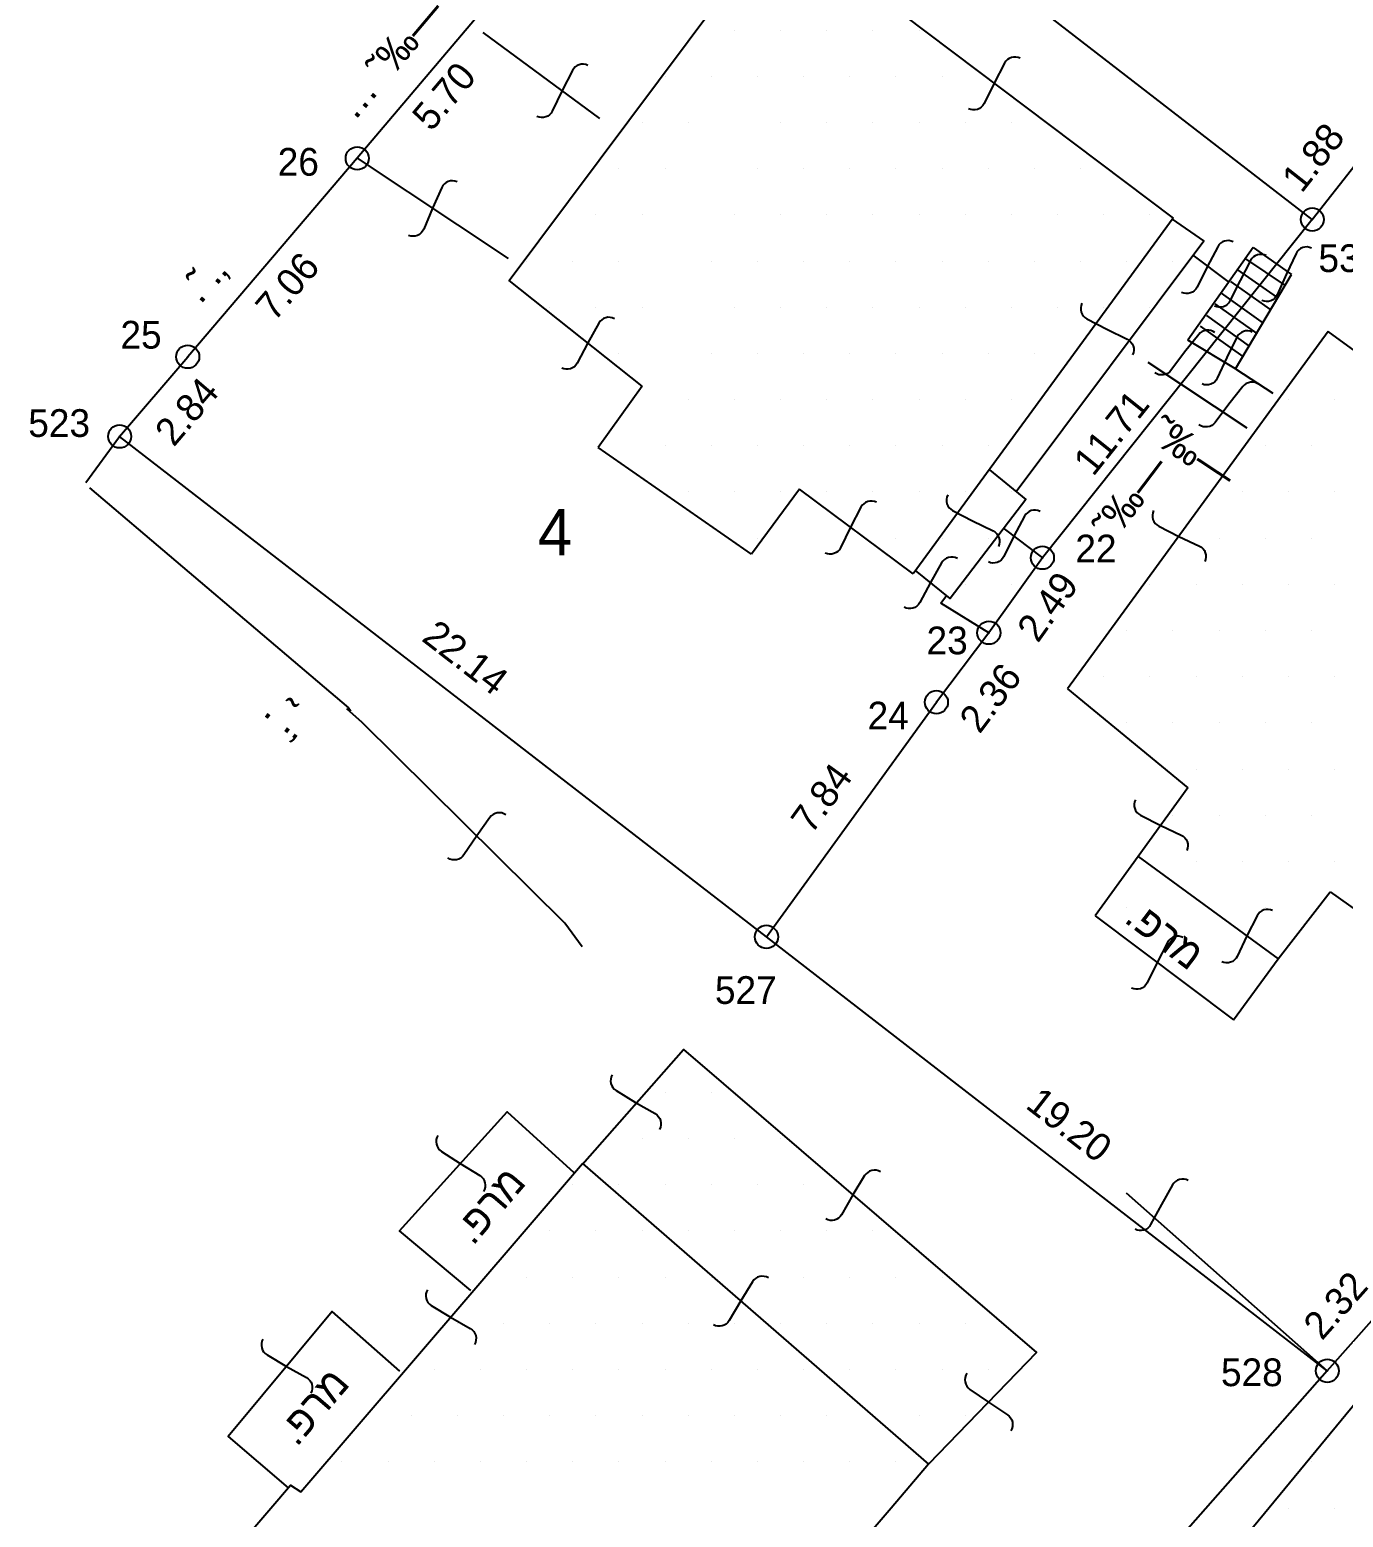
# Model space of a CAD drawing. Header units: feet. Extents: x 199929 to 200372, y 746507 to 746908.
# Drawn here: x 200164.67 to 200200.24, y 746687.25 to 746727.51 of the extents above; entities that cross this region are included whole.
import ezdxf
from ezdxf.enums import TextEntityAlignment as Align

# ---------------------------------------------------------------- set-up
doc = ezdxf.new("R2010")
doc.units = ezdxf.units.FT
doc.header["$LTSCALE"] = 5
doc.header["$MEASUREMENT"] = 0
doc.layers.get('0').update_dxf_attribs({"linetype": 'CONTINUOUS'})
for name, color, linetype in [('121', 3, 'CONTINUOUS'), ('1BATIM', 7, 'CONTINUOUS'), ('1KIR-EVEN', 7, 'CONTINUOUS'), ('1MADREGOT', 7, 'CONTINUOUS'), ('2NEW_PT', 7, 'CONTINUOUS'), ('701', 3, 'CONTINUOUS'), ('701_H', 3, 'CONTINUOUS'), ('712A', 7, 'CONTINUOUS'), ('723', 3, 'CONTINUOUS'), ('9283', 3, 'CONTINUOUS'), ('9288', 3, 'CONTINUOUS'), ('GVUL_C51-', 7, 'CONTINUOUS'), ('MIVNE-H', 7, 'CONTINUOUS'), ('NUMLOT_AUTO', 7, 'CONTINUOUS'), ('OLD_FRONTS', 7, 'CONTINUOUS'), ('TR_ANOT_FRONTS', 7, 'CONTINUOUS'), ('TR_ANOT_L', 7, 'CONTINUOUS')]:
    doc.layers.add(name, color=color, linetype=linetype)
doc.styles.add('TRHEBTXT', font='HEBTXT.SHX')

# ---------------------------------------------------------------- blocks, each defined once
blk = doc.blocks.new('TRP0002')
at = {"linetype": 'Continuous'}
blk.add_circle((0, 0, 3000), 0.5, dxfattribs=at)
blk.add_point((0, 0))
at = {"style": 'TRHEBTXT', "flags": 8}
blk.add_attdef('NAME', text='', height=1.199999999999999, dxfattribs=at).set_placement((0, 2.099999999976716), align=Align.BOTTOM_CENTER)
blk.add_attdef('HIGHTM', text='', height=1.6, dxfattribs=at).set_placement((-1, 0), align=Align.RIGHT)
blk.add_attdef('HIGHTC', (1, 0), '', height=1.6, dxfattribs=at)
blk.add_attdef('MARK', text='', height=2, dxfattribs=at).set_placement((0, -1.300000000046566), align=Align.TOP_CENTER)
blk = doc.blocks.new('ANOT10')
at = {"style": 'TRHEBTXT', "flags": 8}
blk.add_attdef('TEXT', text='', height=1.28, dxfattribs=at).set_placement((0, -1.497475834532148), align=Align.TOP_CENTER)
blk = doc.blocks.new('*X136')
at = {"color": 0}
for p, q in [((200179.375, 746696.2500000001), (200179.375, 746696.2500000001)), ((200178.75, 746695), (200178.75, 746695)), ((200180, 746695), (200180, 746695)), ((200181.25, 746695), (200181.25, 746695)), ((200178.125, 746693.75), (200178.125, 746693.75)), ((200179.375, 746693.75), (200179.375, 746693.75)), ((200180.625, 746693.75), (200180.625, 746693.75)), ((200181.875, 746693.75), (200181.875, 746693.75)), ((200183.125, 746693.75), (200183.125, 746693.75)), ((200176.25, 746692.5), (200176.25, 746692.5)), ((200177.5, 746692.5), (200177.5, 746692.5)), ((200178.75, 746692.5), (200178.75, 746692.5)), ((200180, 746692.5), (200180, 746692.5)), ((200181.25, 746692.5), (200181.25, 746692.5)), ((200182.5, 746692.5), (200182.5, 746692.5)), ((200183.75, 746692.5), (200183.75, 746692.5)), ((200175.625, 746691.2500000001), (200175.625, 746691.2500000001)), ((200176.875, 746691.2500000001), (200176.875, 746691.2500000001)), ((200178.125, 746691.2500000001), (200178.125, 746691.2500000001)), ((200179.375, 746691.2500000001), (200179.375, 746691.2500000001)), ((200180.625, 746691.2500000001), (200180.625, 746691.2500000001)), ((200181.875, 746691.2500000001), (200181.875, 746691.2500000001)), ((200183.125, 746691.2500000001), (200183.125, 746691.2500000001)), ((200184.375, 746691.2500000001), (200184.375, 746691.2500000001)), ((200185.625, 746691.2500000001), (200185.625, 746691.2500000001)), ((200175, 746690), (200175, 746690)), ((200176.25, 746690), (200176.25, 746690)), ((200177.5, 746690), (200177.5, 746690)), ((200178.75, 746690), (200178.75, 746690)), ((200180, 746690), (200180, 746690)), ((200181.25, 746690), (200181.25, 746690)), ((200182.5, 746690), (200182.5, 746690)), ((200183.75, 746690), (200183.75, 746690)), ((200185, 746690), (200185, 746690)), ((200186.25, 746690), (200186.25, 746690)), ((200187.5, 746690), (200187.5, 746690)), ((200173.125, 746688.75), (200173.125, 746688.75)), ((200174.375, 746688.75), (200174.375, 746688.75)), ((200175.625, 746688.75), (200175.625, 746688.75)), ((200176.875, 746688.75), (200176.875, 746688.75)), ((200178.125, 746688.75), (200178.125, 746688.75)), ((200179.375, 746688.75), (200179.375, 746688.75)), ((200180.625, 746688.75), (200180.625, 746688.75)), ((200181.875, 746688.75), (200181.875, 746688.75)), ((200183.125, 746688.75), (200183.125, 746688.75)), ((200184.375, 746688.75), (200184.375, 746688.75)), ((200185.625, 746688.75), (200185.625, 746688.75)), ((200186.875, 746688.75), (200186.875, 746688.75)), ((200188.125, 746688.75), (200188.125, 746688.75))]:
    blk.add_line(p, q, dxfattribs=at)
blk = doc.blocks.new('*X143')
at = {"color": 0}
for p, q in [((200190, 746712.5), (200190, 746712.5)), ((200191.25, 746712.5), (200191.25, 746712.5)), ((200190.625, 746711.2500000001), (200190.625, 746711.2500000001))]:
    blk.add_line(p, q, dxfattribs=at)
blk = doc.blocks.new('*X144')
at = {"color": 0}
for p, q in [((200195.625, 746721.2500000001), (200195.625, 746721.2500000001)), ((200195, 746720), (200195, 746720))]:
    blk.add_line(p, q, dxfattribs=at)
blk = doc.blocks.new('*X161')
at = {"color": 0}
for p, q in [((200181.875, 746698.75), (200181.875, 746698.75)), ((200183.125, 746698.75), (200183.125, 746698.75)), ((200181.25, 746697.5000000001), (200181.25, 746697.5000000001)), ((200182.5, 746697.5000000001), (200182.5, 746697.5000000001)), ((200183.75, 746697.5000000001), (200183.75, 746697.5000000001)), ((200185, 746697.5000000001), (200185, 746697.5000000001)), ((200180.625, 746696.2500000001), (200180.625, 746696.2500000001)), ((200181.875, 746696.2500000001), (200181.875, 746696.2500000001)), ((200183.125, 746696.2500000001), (200183.125, 746696.2500000001)), ((200184.375, 746696.2500000001), (200184.375, 746696.2500000001)), ((200185.625, 746696.2500000001), (200185.625, 746696.2500000001)), ((200182.5, 746695), (200182.5, 746695)), ((200183.75, 746695), (200183.75, 746695)), ((200185, 746695), (200185, 746695)), ((200186.25, 746695), (200186.25, 746695)), ((200187.5, 746695), (200187.5, 746695)), ((200184.375, 746693.75), (200184.375, 746693.75)), ((200185.625, 746693.75), (200185.625, 746693.75)), ((200186.875, 746693.75), (200186.875, 746693.75)), ((200188.125, 746693.75), (200188.125, 746693.75)), ((200189.375, 746693.75), (200189.375, 746693.75)), ((200185, 746692.5), (200185, 746692.5)), ((200186.25, 746692.5), (200186.25, 746692.5)), ((200187.5, 746692.5), (200187.5, 746692.5)), ((200188.75, 746692.5), (200188.75, 746692.5)), ((200190, 746692.5), (200190, 746692.5)), ((200186.875, 746691.2500000001), (200186.875, 746691.2500000001)), ((200188.125, 746691.2500000001), (200188.125, 746691.2500000001)), ((200189.375, 746691.2500000001), (200189.375, 746691.2500000001)), ((200190.625, 746691.2500000001), (200190.625, 746691.2500000001)), ((200187.5, 746690), (200187.5, 746690)), ((200188.75, 746690), (200188.75, 746690)), ((200190, 746690), (200190, 746690))]:
    blk.add_line(p, q, dxfattribs=at)
blk = doc.blocks.new('*X162')
at = {"color": 0}
blk.add_line((200194.375, 746703.75), (200194.375, 746703.75), dxfattribs=at)
blk = doc.blocks.new('*X163')
at = {"color": 0}
for p, q in [((200200.625, 746718.75), (200200.625, 746718.75)), ((200205.625, 746718.75), (200205.625, 746718.75)), ((200206.875, 746718.75), (200206.875, 746718.75)), ((200198.75, 746717.5000000001), (200198.75, 746717.5000000001)), ((200200, 746717.5000000001), (200200, 746717.5000000001)), ((200201.25, 746717.5000000001), (200201.25, 746717.5000000001)), ((200203.75, 746717.5000000001), (200203.75, 746717.5000000001)), ((200205, 746717.5000000001), (200205, 746717.5000000001)), ((200206.25, 746717.5000000001), (200206.25, 746717.5000000001)), ((200207.5, 746717.5000000001), (200207.5, 746717.5000000001)), ((200208.75, 746717.5000000001), (200208.75, 746717.5000000001)), ((200198.125, 746716.25), (200198.125, 746716.25)), ((200199.375, 746716.25), (200199.375, 746716.25)), ((200200.625, 746716.25), (200200.625, 746716.25)), ((200201.875, 746716.25), (200201.875, 746716.25)), ((200203.125, 746716.25), (200203.125, 746716.25)), ((200204.375, 746716.25), (200204.375, 746716.25)), ((200205.625, 746716.25), (200205.625, 746716.25)), ((200206.875, 746716.25), (200206.875, 746716.25)), ((200208.125, 746716.25), (200208.125, 746716.25)), ((200197.5, 746715), (200197.5, 746715)), ((200198.75, 746715), (200198.75, 746715)), ((200200, 746715), (200200, 746715)), ((200201.25, 746715), (200201.25, 746715)), ((200202.5, 746715), (200202.5, 746715)), ((200203.75, 746715), (200203.75, 746715)), ((200205, 746715), (200205, 746715)), ((200206.25, 746715), (200206.25, 746715)), ((200207.5, 746715), (200207.5, 746715)), ((200196.875, 746713.75), (200196.875, 746713.75)), ((200198.125, 746713.75), (200198.125, 746713.75)), ((200199.375, 746713.75), (200199.375, 746713.75)), ((200200.625, 746713.75), (200200.625, 746713.75)), ((200201.875, 746713.75), (200201.875, 746713.75)), ((200203.125, 746713.75), (200203.125, 746713.75)), ((200204.375, 746713.75), (200204.375, 746713.75)), ((200205.625, 746713.75), (200205.625, 746713.75)), ((200206.875, 746713.75), (200206.875, 746713.75)), ((200195, 746712.5), (200195, 746712.5)), ((200196.25, 746712.5), (200196.25, 746712.5)), ((200197.5, 746712.5), (200197.5, 746712.5)), ((200198.75, 746712.5), (200198.75, 746712.5)), ((200200, 746712.5), (200200, 746712.5)), ((200201.25, 746712.5), (200201.25, 746712.5)), ((200202.5, 746712.5), (200202.5, 746712.5)), ((200203.75, 746712.5), (200203.75, 746712.5)), ((200205, 746712.5), (200205, 746712.5)), ((200206.25, 746712.5), (200206.25, 746712.5)), ((200207.5, 746712.5), (200207.5, 746712.5)), ((200208.75, 746712.5), (200208.75, 746712.5)), ((200194.375, 746711.25), (200194.375, 746711.25)), ((200195.625, 746711.25), (200195.625, 746711.25)), ((200196.875, 746711.25), (200196.875, 746711.25)), ((200198.125, 746711.25), (200198.125, 746711.25)), ((200199.375, 746711.25), (200199.375, 746711.25)), ((200200.625, 746711.25), (200200.625, 746711.25)), ((200201.875, 746711.25), (200201.875, 746711.25)), ((200203.125, 746711.25), (200203.125, 746711.25)), ((200204.375, 746711.25), (200204.375, 746711.25)), ((200205.625, 746711.25), (200205.625, 746711.25)), ((200206.875, 746711.25), (200206.875, 746711.25)), ((200208.125, 746711.25), (200208.125, 746711.25)), ((200209.375, 746711.25), (200209.375, 746711.25)), ((200210.625, 746711.25), (200210.625, 746711.25)), ((200193.75, 746710), (200193.75, 746710)), ((200195, 746710), (200195, 746710)), ((200196.25, 746710), (200196.25, 746710)), ((200197.5, 746710), (200197.5, 746710)), ((200198.75, 746710), (200198.75, 746710)), ((200200, 746710), (200200, 746710)), ((200201.25, 746710), (200201.25, 746710)), ((200202.5, 746710), (200202.5, 746710)), ((200203.75, 746710), (200203.75, 746710)), ((200205, 746710), (200205, 746710)), ((200206.25, 746710), (200206.25, 746710)), ((200207.5, 746710), (200207.5, 746710)), ((200208.75, 746710), (200208.75, 746710)), ((200210, 746710), (200210, 746710)), ((200194.375, 746708.7500000001), (200194.375, 746708.7500000001)), ((200195.625, 746708.7500000001), (200195.625, 746708.7500000001)), ((200196.875, 746708.7500000001), (200196.875, 746708.7500000001)), ((200198.125, 746708.7500000001), (200198.125, 746708.7500000001)), ((200199.375, 746708.7500000001), (200199.375, 746708.7500000001)), ((200200.625, 746708.7500000001), (200200.625, 746708.7500000001)), ((200201.875, 746708.7500000001), (200201.875, 746708.7500000001)), ((200203.125, 746708.7500000001), (200203.125, 746708.7500000001)), ((200204.375, 746708.7500000001), (200204.375, 746708.7500000001)), ((200205.625, 746708.7500000001), (200205.625, 746708.7500000001)), ((200206.875, 746708.7500000001), (200206.875, 746708.7500000001)), ((200208.125, 746708.7500000001), (200208.125, 746708.7500000001)), ((200209.375, 746708.7500000001), (200209.375, 746708.7500000001)), ((200196.25, 746707.5), (200196.25, 746707.5)), ((200197.5, 746707.5), (200197.5, 746707.5)), ((200198.75, 746707.5), (200198.75, 746707.5)), ((200200, 746707.5), (200200, 746707.5)), ((200201.25, 746707.5), (200201.25, 746707.5)), ((200202.5, 746707.5), (200202.5, 746707.5)), ((200203.75, 746707.5), (200203.75, 746707.5)), ((200205, 746707.5), (200205, 746707.5)), ((200206.25, 746707.5), (200206.25, 746707.5)), ((200207.5, 746707.5), (200207.5, 746707.5)), ((200208.75, 746707.5), (200208.75, 746707.5)), ((200195.625, 746706.25), (200195.625, 746706.25)), ((200196.875, 746706.25), (200196.875, 746706.25)), ((200198.125, 746706.25), (200198.125, 746706.25)), ((200199.375, 746706.25), (200199.375, 746706.25)), ((200200.625, 746706.25), (200200.625, 746706.25)), ((200201.875, 746706.25), (200201.875, 746706.25)), ((200203.125, 746706.25), (200203.125, 746706.25)), ((200204.375, 746706.25), (200204.375, 746706.25)), ((200205.625, 746706.25), (200205.625, 746706.25)), ((200206.875, 746706.25), (200206.875, 746706.25)), ((200196.25, 746705), (200196.25, 746705)), ((200197.5, 746705), (200197.5, 746705)), ((200198.75, 746705), (200198.75, 746705)), ((200200, 746705), (200200, 746705)), ((200201.25, 746705), (200201.25, 746705)), ((200202.5, 746705), (200202.5, 746705)), ((200203.75, 746705), (200203.75, 746705)), ((200205, 746705), (200205, 746705)), ((200206.25, 746705), (200206.25, 746705)), ((200198.125, 746703.75), (200198.125, 746703.75)), ((200200.625, 746703.75), (200200.625, 746703.75)), ((200201.875, 746703.75), (200201.875, 746703.75)), ((200203.125, 746703.75), (200203.125, 746703.75)), ((200204.375, 746703.75), (200204.375, 746703.75)), ((200205.625, 746703.75), (200205.625, 746703.75)), ((200202.5, 746702.5000000001), (200202.5, 746702.5000000001)), ((200203.75, 746702.5000000001), (200203.75, 746702.5000000001)), ((200205, 746702.5000000001), (200205, 746702.5000000001))]:
    blk.add_line(p, q, dxfattribs=at)
blk = doc.blocks.new('*X164')
at = {"color": 0}
for p, q in [((200191.25, 746715), (200191.25, 746715)), ((200189.375, 746713.75), (200189.375, 746713.75)), ((200190.625, 746713.75), (200190.625, 746713.75))]:
    blk.add_line(p, q, dxfattribs=at)
blk = doc.blocks.new('*X165')
at = {"color": 0}
for p, q in [((200183.75, 746727.5), (200183.75, 746727.5)), ((200181.875, 746726.25), (200181.875, 746726.25)), ((200183.125, 746726.25), (200183.125, 746726.25)), ((200181.25, 746725), (200181.25, 746725)), ((200182.5, 746725), (200182.5, 746725)), ((200180.625, 746723.75), (200180.625, 746723.75)), ((200181.875, 746723.75), (200181.875, 746723.75)), ((200180, 746722.5), (200180, 746722.5)), ((200181.25, 746722.5), (200181.25, 746722.5)), ((200178.125, 746721.2500000001), (200178.125, 746721.2500000001)), ((200179.375, 746721.2500000001), (200179.375, 746721.2500000001)), ((200180.625, 746721.2500000001), (200180.625, 746721.2500000001)), ((200178.75, 746720), (200178.75, 746720)), ((200180, 746720), (200180, 746720)), ((200181.25, 746720), (200181.25, 746720)), ((200180.625, 746718.75), (200180.625, 746718.75))]:
    blk.add_line(p, q, dxfattribs=at)
blk = doc.blocks.new('*X166')
at = {"color": 0}
for p, q in [((200185, 746730), (200185, 746730)), ((200185.625, 746728.7500000001), (200185.625, 746728.7500000001)), ((200186.875, 746728.7500000001), (200186.875, 746728.7500000001)), ((200185, 746727.5), (200185, 746727.5)), ((200186.25, 746727.5), (200186.25, 746727.5)), ((200187.5, 746727.5), (200187.5, 746727.5)), ((200188.75, 746727.5), (200188.75, 746727.5)), ((200184.375, 746726.25), (200184.375, 746726.25)), ((200185.625, 746726.25), (200185.625, 746726.25)), ((200186.875, 746726.25), (200186.875, 746726.25)), ((200188.125, 746726.25), (200188.125, 746726.25)), ((200189.375, 746726.25), (200189.375, 746726.25)), ((200185, 746725), (200185, 746725)), ((200186.25, 746725), (200186.25, 746725)), ((200187.5, 746725), (200187.5, 746725)), ((200188.75, 746725), (200188.75, 746725)), ((200190, 746725), (200190, 746725)), ((200191.25, 746725), (200191.25, 746725)), ((200184.375, 746723.75), (200184.375, 746723.75)), ((200185.625, 746723.75), (200185.625, 746723.75)), ((200186.875, 746723.75), (200186.875, 746723.75)), ((200188.125, 746723.75), (200188.125, 746723.75)), ((200189.375, 746723.75), (200189.375, 746723.75)), ((200190.625, 746723.75), (200190.625, 746723.75)), ((200191.875, 746723.75), (200191.875, 746723.75)), ((200193.125, 746723.75), (200193.125, 746723.75)), ((200183.75, 746722.5), (200183.75, 746722.5)), ((200185, 746722.5), (200185, 746722.5)), ((200186.25, 746722.5), (200186.25, 746722.5)), ((200187.5, 746722.5), (200187.5, 746722.5)), ((200188.75, 746722.5), (200188.75, 746722.5)), ((200190, 746722.5), (200190, 746722.5)), ((200191.25, 746722.5), (200191.25, 746722.5)), ((200192.5, 746722.5), (200192.5, 746722.5)), ((200193.75, 746722.5), (200193.75, 746722.5)), ((200195, 746722.5), (200195, 746722.5)), ((200183.125, 746721.2500000001), (200183.125, 746721.2500000001)), ((200184.375, 746721.2500000001), (200184.375, 746721.2500000001)), ((200185.625, 746721.2500000001), (200185.625, 746721.2500000001)), ((200186.875, 746721.2500000001), (200186.875, 746721.2500000001)), ((200188.125, 746721.2500000001), (200188.125, 746721.2500000001)), ((200189.375, 746721.2500000001), (200189.375, 746721.2500000001)), ((200190.625, 746721.2500000001), (200190.625, 746721.2500000001)), ((200191.875, 746721.2500000001), (200191.875, 746721.2500000001)), ((200193.125, 746721.2500000001), (200193.125, 746721.2500000001)), ((200194.375, 746721.2500000001), (200194.375, 746721.2500000001)), ((200183.75, 746720), (200183.75, 746720)), ((200185, 746720), (200185, 746720)), ((200186.25, 746720), (200186.25, 746720)), ((200187.5, 746720), (200187.5, 746720)), ((200188.75, 746720), (200188.75, 746720)), ((200190, 746720), (200190, 746720)), ((200191.25, 746720), (200191.25, 746720)), ((200192.5, 746720), (200192.5, 746720)), ((200193.75, 746720), (200193.75, 746720)), ((200183.125, 746718.75), (200183.125, 746718.75)), ((200184.375, 746718.75), (200184.375, 746718.75)), ((200185.625, 746718.75), (200185.625, 746718.75)), ((200186.875, 746718.75), (200186.875, 746718.75)), ((200188.125, 746718.75), (200188.125, 746718.75)), ((200189.375, 746718.75), (200189.375, 746718.75)), ((200190.625, 746718.75), (200190.625, 746718.75)), ((200191.875, 746718.75), (200191.875, 746718.75)), ((200182.5, 746717.5000000001), (200182.5, 746717.5000000001)), ((200183.75, 746717.5000000001), (200183.75, 746717.5000000001)), ((200185, 746717.5000000001), (200185, 746717.5000000001)), ((200186.25, 746717.5000000001), (200186.25, 746717.5000000001)), ((200187.5, 746717.5000000001), (200187.5, 746717.5000000001)), ((200188.75, 746717.5000000001), (200188.75, 746717.5000000001)), ((200190, 746717.5000000001), (200190, 746717.5000000001)), ((200191.25, 746717.5000000001), (200191.25, 746717.5000000001)), ((200181.875, 746716.25), (200181.875, 746716.25)), ((200183.125, 746716.25), (200183.125, 746716.25)), ((200184.375, 746716.25), (200184.375, 746716.25)), ((200185.625, 746716.25), (200185.625, 746716.25)), ((200186.875, 746716.25), (200186.875, 746716.25)), ((200188.125, 746716.25), (200188.125, 746716.25)), ((200189.375, 746716.25), (200189.375, 746716.25)), ((200190.625, 746716.25), (200190.625, 746716.25)), ((200182.5, 746715), (200182.5, 746715)), ((200183.75, 746715), (200183.75, 746715)), ((200185, 746715), (200185, 746715)), ((200186.25, 746715), (200186.25, 746715)), ((200187.5, 746715), (200187.5, 746715)), ((200188.75, 746715), (200188.75, 746715)), ((200190, 746715), (200190, 746715)), ((200184.375, 746713.75), (200184.375, 746713.75)), ((200188.125, 746713.75), (200188.125, 746713.75))]:
    blk.add_line(p, q, dxfattribs=at)
blk = doc.blocks.new('*X26')
at = {"color": 0}
for p, q in [((200179.375, 746696.2500000001), (200179.375, 746696.2500000001)), ((200178.75, 746695), (200178.75, 746695)), ((200180, 746695), (200180, 746695)), ((200181.25, 746695), (200181.25, 746695)), ((200178.125, 746693.75), (200178.125, 746693.75)), ((200179.375, 746693.75), (200179.375, 746693.75)), ((200180.625, 746693.75), (200180.625, 746693.75)), ((200181.875, 746693.75), (200181.875, 746693.75)), ((200183.125, 746693.75), (200183.125, 746693.75)), ((200176.25, 746692.5), (200176.25, 746692.5)), ((200177.5, 746692.5), (200177.5, 746692.5)), ((200178.75, 746692.5), (200178.75, 746692.5)), ((200180, 746692.5), (200180, 746692.5)), ((200181.25, 746692.5), (200181.25, 746692.5)), ((200182.5, 746692.5), (200182.5, 746692.5)), ((200183.75, 746692.5), (200183.75, 746692.5)), ((200175.625, 746691.2500000001), (200175.625, 746691.2500000001)), ((200176.875, 746691.2500000001), (200176.875, 746691.2500000001)), ((200178.125, 746691.2500000001), (200178.125, 746691.2500000001)), ((200179.375, 746691.2500000001), (200179.375, 746691.2500000001)), ((200180.625, 746691.2500000001), (200180.625, 746691.2500000001)), ((200181.875, 746691.2500000001), (200181.875, 746691.2500000001)), ((200183.125, 746691.2500000001), (200183.125, 746691.2500000001)), ((200184.375, 746691.2500000001), (200184.375, 746691.2500000001)), ((200185.625, 746691.2500000001), (200185.625, 746691.2500000001)), ((200175, 746690), (200175, 746690)), ((200176.25, 746690), (200176.25, 746690)), ((200177.5, 746690), (200177.5, 746690)), ((200178.75, 746690), (200178.75, 746690)), ((200180, 746690), (200180, 746690)), ((200181.25, 746690), (200181.25, 746690)), ((200182.5, 746690), (200182.5, 746690)), ((200183.75, 746690), (200183.75, 746690)), ((200185, 746690), (200185, 746690)), ((200186.25, 746690), (200186.25, 746690)), ((200187.5, 746690), (200187.5, 746690)), ((200173.125, 746688.75), (200173.125, 746688.75)), ((200174.375, 746688.75), (200174.375, 746688.75)), ((200175.625, 746688.75), (200175.625, 746688.75)), ((200176.875, 746688.75), (200176.875, 746688.75)), ((200178.125, 746688.75), (200178.125, 746688.75)), ((200179.375, 746688.75), (200179.375, 746688.75)), ((200180.625, 746688.75), (200180.625, 746688.75)), ((200181.875, 746688.75), (200181.875, 746688.75)), ((200183.125, 746688.75), (200183.125, 746688.75)), ((200184.375, 746688.75), (200184.375, 746688.75)), ((200185.625, 746688.75), (200185.625, 746688.75)), ((200186.875, 746688.75), (200186.875, 746688.75)), ((200188.125, 746688.75), (200188.125, 746688.75))]:
    blk.add_line(p, q, dxfattribs=at)
blk = doc.blocks.new('*X33')
at = {"color": 0}
for p, q in [((200190, 746712.5), (200190, 746712.5)), ((200191.25, 746712.5), (200191.25, 746712.5)), ((200190.625, 746711.2500000001), (200190.625, 746711.2500000001))]:
    blk.add_line(p, q, dxfattribs=at)
blk = doc.blocks.new('*X34')
at = {"color": 0}
for p, q in [((200195.625, 746721.2500000001), (200195.625, 746721.2500000001)), ((200195, 746720), (200195, 746720))]:
    blk.add_line(p, q, dxfattribs=at)
blk = doc.blocks.new('*X51')
at = {"color": 0}
for p, q in [((200181.875, 746698.75), (200181.875, 746698.75)), ((200183.125, 746698.75), (200183.125, 746698.75)), ((200181.25, 746697.5000000001), (200181.25, 746697.5000000001)), ((200182.5, 746697.5000000001), (200182.5, 746697.5000000001)), ((200183.75, 746697.5000000001), (200183.75, 746697.5000000001)), ((200185, 746697.5000000001), (200185, 746697.5000000001)), ((200180.625, 746696.2500000001), (200180.625, 746696.2500000001)), ((200181.875, 746696.2500000001), (200181.875, 746696.2500000001)), ((200183.125, 746696.2500000001), (200183.125, 746696.2500000001)), ((200184.375, 746696.2500000001), (200184.375, 746696.2500000001)), ((200185.625, 746696.2500000001), (200185.625, 746696.2500000001)), ((200182.5, 746695), (200182.5, 746695)), ((200183.75, 746695), (200183.75, 746695)), ((200185, 746695), (200185, 746695)), ((200186.25, 746695), (200186.25, 746695)), ((200187.5, 746695), (200187.5, 746695)), ((200184.375, 746693.75), (200184.375, 746693.75)), ((200185.625, 746693.75), (200185.625, 746693.75)), ((200186.875, 746693.75), (200186.875, 746693.75)), ((200188.125, 746693.75), (200188.125, 746693.75)), ((200189.375, 746693.75), (200189.375, 746693.75)), ((200185, 746692.5), (200185, 746692.5)), ((200186.25, 746692.5), (200186.25, 746692.5)), ((200187.5, 746692.5), (200187.5, 746692.5)), ((200188.75, 746692.5), (200188.75, 746692.5)), ((200190, 746692.5), (200190, 746692.5)), ((200186.875, 746691.2500000001), (200186.875, 746691.2500000001)), ((200188.125, 746691.2500000001), (200188.125, 746691.2500000001)), ((200189.375, 746691.2500000001), (200189.375, 746691.2500000001)), ((200190.625, 746691.2500000001), (200190.625, 746691.2500000001)), ((200187.5, 746690), (200187.5, 746690)), ((200188.75, 746690), (200188.75, 746690)), ((200190, 746690), (200190, 746690))]:
    blk.add_line(p, q, dxfattribs=at)
blk = doc.blocks.new('*X52')
at = {"color": 0}
blk.add_line((200194.375, 746703.75), (200194.375, 746703.75), dxfattribs=at)
blk = doc.blocks.new('*X53')
at = {"color": 0}
for p, q in [((200200.625, 746718.75), (200200.625, 746718.75)), ((200205.625, 746718.75), (200205.625, 746718.75)), ((200206.875, 746718.75), (200206.875, 746718.75)), ((200198.75, 746717.5000000001), (200198.75, 746717.5000000001)), ((200200, 746717.5000000001), (200200, 746717.5000000001)), ((200201.25, 746717.5000000001), (200201.25, 746717.5000000001)), ((200203.75, 746717.5000000001), (200203.75, 746717.5000000001)), ((200205, 746717.5000000001), (200205, 746717.5000000001)), ((200206.25, 746717.5000000001), (200206.25, 746717.5000000001)), ((200207.5, 746717.5000000001), (200207.5, 746717.5000000001)), ((200208.75, 746717.5000000001), (200208.75, 746717.5000000001)), ((200198.125, 746716.25), (200198.125, 746716.25)), ((200199.375, 746716.25), (200199.375, 746716.25)), ((200200.625, 746716.25), (200200.625, 746716.25)), ((200201.875, 746716.25), (200201.875, 746716.25)), ((200203.125, 746716.25), (200203.125, 746716.25)), ((200204.375, 746716.25), (200204.375, 746716.25)), ((200205.625, 746716.25), (200205.625, 746716.25)), ((200206.875, 746716.25), (200206.875, 746716.25)), ((200208.125, 746716.25), (200208.125, 746716.25)), ((200197.5, 746715), (200197.5, 746715)), ((200198.75, 746715), (200198.75, 746715)), ((200200, 746715), (200200, 746715)), ((200201.25, 746715), (200201.25, 746715)), ((200202.5, 746715), (200202.5, 746715)), ((200203.75, 746715), (200203.75, 746715)), ((200205, 746715), (200205, 746715)), ((200206.25, 746715), (200206.25, 746715)), ((200207.5, 746715), (200207.5, 746715)), ((200196.875, 746713.75), (200196.875, 746713.75)), ((200198.125, 746713.75), (200198.125, 746713.75)), ((200199.375, 746713.75), (200199.375, 746713.75)), ((200200.625, 746713.75), (200200.625, 746713.75)), ((200201.875, 746713.75), (200201.875, 746713.75)), ((200203.125, 746713.75), (200203.125, 746713.75)), ((200204.375, 746713.75), (200204.375, 746713.75)), ((200205.625, 746713.75), (200205.625, 746713.75)), ((200206.875, 746713.75), (200206.875, 746713.75)), ((200195, 746712.5), (200195, 746712.5)), ((200196.25, 746712.5), (200196.25, 746712.5)), ((200197.5, 746712.5), (200197.5, 746712.5)), ((200198.75, 746712.5), (200198.75, 746712.5)), ((200200, 746712.5), (200200, 746712.5)), ((200201.25, 746712.5), (200201.25, 746712.5)), ((200202.5, 746712.5), (200202.5, 746712.5)), ((200203.75, 746712.5), (200203.75, 746712.5)), ((200205, 746712.5), (200205, 746712.5)), ((200206.25, 746712.5), (200206.25, 746712.5)), ((200207.5, 746712.5), (200207.5, 746712.5)), ((200208.75, 746712.5), (200208.75, 746712.5)), ((200194.375, 746711.25), (200194.375, 746711.25)), ((200195.625, 746711.25), (200195.625, 746711.25)), ((200196.875, 746711.25), (200196.875, 746711.25)), ((200198.125, 746711.25), (200198.125, 746711.25)), ((200199.375, 746711.25), (200199.375, 746711.25)), ((200200.625, 746711.25), (200200.625, 746711.25)), ((200201.875, 746711.25), (200201.875, 746711.25)), ((200203.125, 746711.25), (200203.125, 746711.25)), ((200204.375, 746711.25), (200204.375, 746711.25)), ((200205.625, 746711.25), (200205.625, 746711.25)), ((200206.875, 746711.25), (200206.875, 746711.25)), ((200208.125, 746711.25), (200208.125, 746711.25)), ((200209.375, 746711.25), (200209.375, 746711.25)), ((200210.625, 746711.25), (200210.625, 746711.25)), ((200193.75, 746710), (200193.75, 746710)), ((200195, 746710), (200195, 746710)), ((200196.25, 746710), (200196.25, 746710)), ((200197.5, 746710), (200197.5, 746710)), ((200198.75, 746710), (200198.75, 746710)), ((200200, 746710), (200200, 746710)), ((200201.25, 746710), (200201.25, 746710)), ((200202.5, 746710), (200202.5, 746710)), ((200203.75, 746710), (200203.75, 746710)), ((200205, 746710), (200205, 746710)), ((200206.25, 746710), (200206.25, 746710)), ((200207.5, 746710), (200207.5, 746710)), ((200208.75, 746710), (200208.75, 746710)), ((200210, 746710), (200210, 746710)), ((200194.375, 746708.7500000001), (200194.375, 746708.7500000001)), ((200195.625, 746708.7500000001), (200195.625, 746708.7500000001)), ((200196.875, 746708.7500000001), (200196.875, 746708.7500000001)), ((200198.125, 746708.7500000001), (200198.125, 746708.7500000001)), ((200199.375, 746708.7500000001), (200199.375, 746708.7500000001)), ((200200.625, 746708.7500000001), (200200.625, 746708.7500000001)), ((200201.875, 746708.7500000001), (200201.875, 746708.7500000001)), ((200203.125, 746708.7500000001), (200203.125, 746708.7500000001)), ((200204.375, 746708.7500000001), (200204.375, 746708.7500000001)), ((200205.625, 746708.7500000001), (200205.625, 746708.7500000001)), ((200206.875, 746708.7500000001), (200206.875, 746708.7500000001)), ((200208.125, 746708.7500000001), (200208.125, 746708.7500000001)), ((200209.375, 746708.7500000001), (200209.375, 746708.7500000001)), ((200196.25, 746707.5), (200196.25, 746707.5)), ((200197.5, 746707.5), (200197.5, 746707.5)), ((200198.75, 746707.5), (200198.75, 746707.5)), ((200200, 746707.5), (200200, 746707.5)), ((200201.25, 746707.5), (200201.25, 746707.5)), ((200202.5, 746707.5), (200202.5, 746707.5)), ((200203.75, 746707.5), (200203.75, 746707.5)), ((200205, 746707.5), (200205, 746707.5)), ((200206.25, 746707.5), (200206.25, 746707.5)), ((200207.5, 746707.5), (200207.5, 746707.5)), ((200208.75, 746707.5), (200208.75, 746707.5)), ((200195.625, 746706.25), (200195.625, 746706.25)), ((200196.875, 746706.25), (200196.875, 746706.25)), ((200198.125, 746706.25), (200198.125, 746706.25)), ((200199.375, 746706.25), (200199.375, 746706.25)), ((200200.625, 746706.25), (200200.625, 746706.25)), ((200201.875, 746706.25), (200201.875, 746706.25)), ((200203.125, 746706.25), (200203.125, 746706.25)), ((200204.375, 746706.25), (200204.375, 746706.25)), ((200205.625, 746706.25), (200205.625, 746706.25)), ((200206.875, 746706.25), (200206.875, 746706.25)), ((200196.25, 746705), (200196.25, 746705)), ((200197.5, 746705), (200197.5, 746705)), ((200198.75, 746705), (200198.75, 746705)), ((200200, 746705), (200200, 746705)), ((200201.25, 746705), (200201.25, 746705)), ((200202.5, 746705), (200202.5, 746705)), ((200203.75, 746705), (200203.75, 746705)), ((200205, 746705), (200205, 746705)), ((200206.25, 746705), (200206.25, 746705)), ((200198.125, 746703.75), (200198.125, 746703.75)), ((200200.625, 746703.75), (200200.625, 746703.75)), ((200201.875, 746703.75), (200201.875, 746703.75)), ((200203.125, 746703.75), (200203.125, 746703.75)), ((200204.375, 746703.75), (200204.375, 746703.75)), ((200205.625, 746703.75), (200205.625, 746703.75)), ((200202.5, 746702.5000000001), (200202.5, 746702.5000000001)), ((200203.75, 746702.5000000001), (200203.75, 746702.5000000001)), ((200205, 746702.5000000001), (200205, 746702.5000000001))]:
    blk.add_line(p, q, dxfattribs=at)
blk = doc.blocks.new('*X54')
at = {"color": 0}
for p, q in [((200191.25, 746715), (200191.25, 746715)), ((200189.375, 746713.75), (200189.375, 746713.75)), ((200190.625, 746713.75), (200190.625, 746713.75))]:
    blk.add_line(p, q, dxfattribs=at)
blk = doc.blocks.new('ANOT13')
at = {"style": 'TRHEBTXT', "flags": 8}
blk.add_attdef('TEXT', text='', height=1.28, dxfattribs=at).set_placement((0.0441220644495495, -1.475436180035057), align=Align.TOP_CENTER)
blk = doc.blocks.new('ANOT21')
at = {"style": 'TRHEBTXT', "flags": 8}
blk.add_attdef('TEXT', text='', height=1.28, dxfattribs=at).set_placement((-0.0220610322247747, -1.475436180035058), align=Align.TOP_CENTER)
blk = doc.blocks.new('TR_FRONT')
at = {"style": 'TRHEBTXT', "flags": 8}
blk.add_attdef('FRONT', text='', height=1.199999999999999, dxfattribs=at).set_placement((0, -1), align=Align.TOP_CENTER)
blk = doc.blocks.new('ANOT105')
blk.add_lwpolyline([(0.2548387223418755, 1.539248901570127, 0.4142135623730951), (-0.1578795218983481, 0.965085465890645), (1e-16, 0), (0.1839900939740541, -0.9680819344707191, -0.4142135623730951), (-0.2130703997891993, -1.553182749965349)], format="xyb")
blk = doc.blocks.new('TR_LOT')
at = {"flags": 8}
blk.add_attdef('LOT', (0, 0), '', height=2, dxfattribs=at)

msp = doc.modelspace()

# ---------------------------------------------------------------- linework, layer by layer
at = {"layer": '121'}
for p, q in [((200173.67, 746708.7600000001), (200173.26, 746709.13)), ((200179.16, 746703.3299999998), (200173.67, 746708.7600000001)), ((200179.63, 746702.6899999998), (200179.16, 746703.3299999998))]:
    msp.add_line(p, q, dxfattribs=at)
at = {"layer": '1BATIM'}
for p, q in [((200196.03, 746706.99), (200194.6824933737, 746705.136891494)), ((200194.6824933737, 746705.136891494), (200198.4745942502, 746702.3679542709)), ((200198.4745942502, 746702.3679542709), (200199.8839964198, 746704.1782883978)), ((200199.8040714714, 746691.2131234186), (200194.3647186637, 746696.0231699373)), ((200193.97, 746682.3399999999), (200202.15, 746692.28))]:
    msp.add_line(p, q, dxfattribs=at)
at = {"layer": '1KIR-EVEN'}
for p, q in [((200197.12, 746720.7), (200196.168930371, 746721.4111665261)), ((200197.63, 746716.7299999999), (200194.95, 746718.5)), ((200197.32, 746718.3299999998), (200198.33, 746717.67))]:
    msp.add_line(p, q, dxfattribs=at)
at = {"layer": '1MADREGOT'}
for p, q in [((200197.8, 746721.62), (200196.03, 746719.11)), ((200197.8, 746721.62), (200198.83, 746720.89)), ((200197.3722765412, 746721.0134543044), (200198.4478654469, 746720.2593050192)), ((200197.5882257955, 746721.3073829799), (200198.6625585257, 746720.5918546328)), ((200197.1837967512, 746720.6933490525), (200198.2593856569, 746719.9391997677)), ((200197.32, 746718.3299999998), (200198.83, 746720.89)), ((200196.931364544, 746720.3783434451), (200198.0659041501, 746719.5714751072)), ((200196.5305747768, 746719.772330329), (200197.6896145809, 746718.9498838485)), ((200196.7617331475, 746720.0958978724), (200197.8962727537, 746719.2890295346)), ((200196.3609425512, 746719.4898852609), (200197.5199823552, 746718.6674387807)), ((200197.32, 746718.3299999998), (200196.03, 746719.11))]:
    msp.add_line(p, q, dxfattribs=at)
at = {"layer": '701'}
for p, q in [((200184.94, 746730.4699999999), (200195.63, 746722.4100000001)), ((200195.63, 746722.4100000001), (200188.59, 746712.78)), ((200199.83, 746719.34), (200192.77, 746709.67)), ((200203.11, 746716.9499999998), (200199.83, 746719.34)), ((200181.2580827551, 746717.864956012), (200180.0660897909, 746716.2049973273)), ((200184.21, 746713.3199999998), (200180.0660897909, 746716.2049973273)), ((200185.51, 746715.0799999998), (200184.21, 746713.3199999998)), ((200188.59, 746712.78), (200185.51, 746715.0799999998)), ((200191.0575948768, 746713.999765139), (200192.09, 746713.2199999999)), ((200189.34, 746711.99), (200189.4967704549, 746712.1954216545)), ((200190.6400000001, 746711.1899999998), (200189.34, 746711.99)), ((200192.77, 746709.67), (200196.03, 746706.99)), ((200199.8839964198, 746704.1782883978), (200204.1, 746701.18))]:
    msp.add_line(p, q, dxfattribs=at)
for points in [[(200181.2580827551, 746717.864956012), (200177.65, 746720.7199999999), (200184.94, 746730.4699999999)], [(200191.378924236, 746715.0123033685), (200196.46, 746721.8), (200195.6128247149, 746722.3865059665)], [(200191.378924236, 746715.0123033685), (200196.46, 746721.8), (200195.6128247149, 746722.3865059665)], [(200179.64, 746696.81), (200182.37, 746699.9100000001), (200191.93, 746691.7099999998), (200189.01, 746688.6899999998)], [(200179.64, 746696.81), (200182.37, 746699.9100000001), (200191.93, 746691.7099999998), (200189.01, 746688.6899999998)], [(200176.62, 746693.39), (200174.68, 746695), (200177.6, 746698.2199999999), (200179.4, 746696.5799999998)], [(200171.2005234161, 746687.5), (200171.7300000001, 746688.12), (200172.01, 746687.9399999998), (200179.64, 746696.8199999998), (200189.01, 746688.6899999998), (200187.9925228311, 746687.5)], [(200171.2005234161, 746687.5), (200171.7300000001, 746688.12), (200172.01, 746687.9399999998), (200179.64, 746696.8199999998), (200189.01, 746688.6899999998), (200187.9925228311, 746687.5)], [(200174.69, 746691.1999999998), (200172.86, 746692.8199999998), (200170.05, 746689.4399999998), (200171.6677847204, 746688.0471479145)], [(200168.63, 746684.4900000001), (200171.2005234161, 746687.5)], [(200187.9925228311, 746687.5), (200181.52, 746679.93), (200182.17, 746679.35), (200178.9200000001, 746675.51), (200168.63, 746684.4900000001)]]:
    msp.add_lwpolyline(points, dxfattribs=at)
at = {"layer": '712A'}
for p, q in [((200194.6824933737, 746705.136891494), (200193.5169489814, 746703.5316433778)), ((200193.5169489814, 746703.5316433778), (200197.2665340299, 746700.7084802834)), ((200197.2665340299, 746700.7084802834), (200198.4745942502, 746702.3679542709))]:
    msp.add_line(p, q, dxfattribs=at)
for points in [[(200176.62, 746693.39), (200174.68, 746695), (200177.6, 746698.2199999999), (200179.4, 746696.5799999998)], [(200174.69, 746691.1999999998), (200172.86, 746692.8199999998), (200170.05, 746689.4399999998), (200171.6677847204, 746688.0471479145)]]:
    msp.add_lwpolyline(points, dxfattribs=at)
at = {"layer": '723'}
msp.add_lwpolyline([(200190.6532945202, 746715.602375885), (200191.64, 746714.8), (200189.59, 746712.12), (200188.6584412185, 746712.8736205872)], dxfattribs=at)
msp.add_lwpolyline([(200190.6532945202, 746715.602375885), (200191.64, 746714.8), (200189.59, 746712.12), (200188.6584412185, 746712.8736205872)], dxfattribs=at)
at = {"layer": '9283'}
for p, q in [((200180.11, 746725.11), (200176.95, 746727.4399999998)), ((200173.54, 746724.03), (200177.63, 746721.3199999998))]:
    msp.add_line(p, q, dxfattribs=at)
at = {"layer": '9288'}
for p, q in [((200166.1895348549, 746715.2579043251), (200167.1075584264, 746716.5044637799)), ((200166.29, 746715.1099999999), (200173.3, 746709.16)), ((200173.3, 746709.16), (200173.37, 746709.0799999998))]:
    msp.add_line(p, q, dxfattribs=at)
at = {"layer": 'GVUL_C51-'}
for p, q in [((200199.3976075434, 746722.3743064515), (200183.2035400099, 746734.8847593219)), ((200177.22, 746728.38), (200173.54, 746724.03)), ((200173.54, 746724.03), (200168.95, 746718.6600000001)), ((200199.3976075434, 746722.3743064515), (200200.56, 746723.85)), ((200199.3976075434, 746722.3743064515), (200192.09, 746713.2199999999)), ((200167.1075584264, 746716.5044637799), (200168.95, 746718.6600000001)), ((200184.6193897488, 746702.9587475831), (200167.1075584264, 746716.5044637799)), ((200192.09, 746713.2199999999), (200190.6400000001, 746711.1899999998)), ((200190.6400000001, 746711.1899999998), (200189.22, 746709.31)), ((200184.6193897488, 746702.9587475831), (200189.22, 746709.31)), ((200199.8040714714, 746691.2131234186), (200184.6193897488, 746702.9587475831)), ((200199.8040714714, 746691.2131234186), (200201.34, 746692.9499999998)), ((200199.8040714714, 746691.2131234186), (200181.62, 746670.65))]:
    msp.add_line(p, q, dxfattribs=at)
at = {"layer": 'MIVNE-H'}
for p, q in [((200199.375, 746688.75), (200199.375, 746688.75)), ((200198.75, 746687.5), (200198.75, 746687.5)), ((200200, 746687.5), (200200, 746687.5))]:
    msp.add_line(p, q, dxfattribs=at)

# ---------------------------------------------------------------- block references
at = {"layer": '2NEW_PT'}
ref = msp.add_blockref('TRP0002', (200173.54, 746724.03), dxfattribs=dict(at, xscale=0.625, yscale=0.625, zscale=0.625))
ref.add_attrib('NAME', '26', dxfattribs={"layer": '0', "height": 0.75, "style": 'TRHEBTXT', "flags": 8}).set_placement((200171.9445867981, 746723.3353526479), align=Align.BOTTOM_CENTER)
ref = msp.add_blockref('TRP0002', (200199.3976075434, 746722.3743064515), dxfattribs=dict(at, xscale=0.625, yscale=0.625, zscale=0.625))
ref.add_attrib('NAME', '532', dxfattribs={"layer": '0', "height": 0.75, "style": 'TRHEBTXT', "flags": 8}).set_placement((200200.4001753222, 746720.7270939971), align=Align.BOTTOM_CENTER)
ref = msp.add_blockref('TRP0002', (200168.95, 746718.6600000001), dxfattribs=dict(at, xscale=0.625, yscale=0.625, zscale=0.625))
ref.add_attrib('NAME', '25', dxfattribs={"layer": '0', "height": 0.75, "style": 'TRHEBTXT', "flags": 8}).set_placement((200167.6867016662, 746718.6552812629), align=Align.BOTTOM_CENTER)
ref = msp.add_blockref('TRP0002', (200167.1075584264, 746716.5044637799), dxfattribs=dict(at, xscale=0.625, yscale=0.625, zscale=0.625))
ref.add_attrib('NAME', '523', dxfattribs={"layer": '0', "height": 0.75, "style": 'TRHEBTXT', "flags": 8}).set_placement((200165.4700358252, 746716.2650074878), align=Align.BOTTOM_CENTER)
ref = msp.add_blockref('TRP0002', (200192.09, 746713.2199999999), dxfattribs=dict(at, xscale=0.625, yscale=0.625, zscale=0.625))
ref.add_attrib('NAME', '22', dxfattribs={"layer": '0', "height": 0.75, "style": 'TRHEBTXT', "flags": 8}).set_placement((200193.5396569161, 746712.8685067494), align=Align.BOTTOM_CENTER)
ref = msp.add_blockref('TRP0002', (200190.6400000001, 746711.1899999998), dxfattribs=dict(at, xscale=0.625, yscale=0.625, zscale=0.625))
ref.add_attrib('NAME', '23', dxfattribs={"layer": '0', "height": 0.75, "style": 'TRHEBTXT', "flags": 8}).set_placement((200189.5107084131, 746710.382117757), align=Align.BOTTOM_CENTER)
ref = msp.add_blockref('TRP0002', (200189.22, 746709.31), dxfattribs=dict(at, xscale=0.625, yscale=0.625, zscale=0.625))
ref.add_attrib('NAME', '24', dxfattribs={"layer": '0', "height": 0.75, "style": 'TRHEBTXT', "flags": 8}).set_placement((200187.9153712381, 746708.3477475079), align=Align.BOTTOM_CENTER)
ref = msp.add_blockref('TRP0002', (200184.6193897488, 746702.9587475831), dxfattribs=dict(at, xscale=0.625, yscale=0.625, zscale=0.625))
ref.add_attrib('NAME', '527', dxfattribs={"layer": '0', "height": 0.75, "style": 'TRHEBTXT', "flags": 8}).set_placement((200184.0601592214, 746700.9189108454), align=Align.BOTTOM_CENTER)
ref = msp.add_blockref('TRP0002', (200199.8040714714, 746691.2131234186), dxfattribs=dict(at, xscale=0.625, yscale=0.625, zscale=0.625))
ref.add_attrib('NAME', '528', dxfattribs={"layer": '0', "height": 0.75, "style": 'TRHEBTXT', "flags": 8}).set_placement((200197.7608872929, 746690.5730140195), align=Align.BOTTOM_CENTER)
at = {"layer": '701_H'}
for name in ['*X166', '*X165', '*X144', '*X34', '*X163', '*X53', '*X164', '*X54', '*X143', '*X33', '*X162', '*X52', '*X161', '*X51', '*X136', '*X26']:
    msp.add_blockref(name, (0, 0), dxfattribs=at)
at = {"layer": 'NUMLOT_AUTO', "xscale": 0.625, "yscale": 0.625, "zscale": 0.625}
msp.add_blockref('TR_LOT', (200178.4296426294, 746713.28781933), dxfattribs=at).add_auto_attribs({'LOT': '4'})
at = {"layer": 'OLD_FRONTS'}
ref = msp.add_blockref('TR_FRONT', (200175.38, 746726.205), dxfattribs=dict(at, xscale=0.625, yscale=0.625, zscale=0.625, rotation=229.7695466457259))
ref.add_attrib('FRONT', '5.70', dxfattribs={"layer": '0', "height": 0.75, "rotation": 49.76954664572595, "style": 'TRHEBTXT', "flags": 8}).set_placement((200175.6006701921, 746725.9591136154), align=Align.TOP_CENTER)
ref = msp.add_blockref('TR_FRONT', (200199.9788037717, 746723.1121532258), dxfattribs=dict(at, xscale=0.625, yscale=0.625, zscale=0.625, rotation=231.7727677438298))
ref.add_attrib('FRONT', '1.88', dxfattribs={"layer": '0', "height": 0.75, "rotation": 51.77276774382979, "style": 'TRHEBTXT', "flags": 8}).set_placement((200199.1236546428, 746724.2921245779), align=Align.TOP_CENTER)
ref = msp.add_blockref('TR_FRONT', (200171.245, 746721.3449999999), dxfattribs=dict(at, xscale=0.625, yscale=0.625, zscale=0.625, rotation=229.4778795738465))
ref.add_attrib('FRONT', '7.06', dxfattribs={"layer": '0', "height": 0.75, "rotation": 49.47787957384655, "style": 'TRHEBTXT', "flags": 8}).set_placement((200171.3608917343, 746720.815797339), align=Align.TOP_CENTER)
ref = msp.add_blockref('TR_FRONT', (200168.0287792132, 746717.5822318898), dxfattribs=dict(at, xscale=0.625, yscale=0.625, zscale=0.625, rotation=229.4778795736848))
ref.add_attrib('FRONT', '2.84', dxfattribs={"layer": '0', "height": 0.75, "rotation": 49.47787957368482, "style": 'TRHEBTXT', "flags": 8}).set_placement((200168.6367002845, 746717.4249932352), align=Align.TOP_CENTER)
ref = msp.add_blockref('TR_FRONT', (200189.93, 746710.25), dxfattribs=dict(at, xscale=0.625, yscale=0.625, zscale=0.625, rotation=232.9355503682021))
ref.add_attrib('FRONT', '2.36', dxfattribs={"layer": '0', "height": 0.75, "rotation": 52.93555036820215, "style": 'TRHEBTXT', "flags": 8}).set_placement((200190.3795345573, 746709.6587245944), align=Align.TOP_CENTER)
at = {"layer": 'TR_ANOT_FRONTS'}
ref = msp.add_blockref('TR_FRONT', (200195.7438037717, 746717.7971532258), dxfattribs=dict(at, xscale=0.625, yscale=0.625, zscale=0.625, rotation=231.4006853846039))
ref.add_attrib('FRONT', '11.71', dxfattribs={"layer": '0', "height": 0.75, "rotation": 51.40068538460392, "style": 'TRHEBTXT', "flags": 8}).set_placement((200193.661772343, 746716.8444322492), align=Align.TOP_CENTER)
ref = msp.add_blockref('TR_FRONT', (200191.365, 746712.2049999998), dxfattribs=dict(at, xscale=0.625, yscale=0.625, zscale=0.625, rotation=234.4623222087249))
ref.add_attrib('FRONT', '2.49', dxfattribs={"layer": '0', "height": 0.75, "rotation": 54.46232220872493, "style": 'TRHEBTXT', "flags": 8}).set_placement((200191.9241174962, 746712.1182626901), align=Align.TOP_CENTER)
ref = msp.add_blockref('TR_FRONT', (200175.8634740876, 746709.7316056818), dxfattribs=dict(at, xscale=0.625, yscale=0.625, zscale=0.625, rotation=142.2774043800351))
ref.add_attrib('FRONT', '22.14', dxfattribs={"layer": '0', "height": 0.7499999999999999, "rotation": 322.2774043800351, "style": 'TRHEBTXT', "flags": 8}).set_placement((200176.7047527481, 746710.8192063506), align=Align.TOP_CENTER)
ref = msp.add_blockref('TR_FRONT', (200186.9196948744, 746706.1343737917), dxfattribs=dict(at, xscale=0.625, yscale=0.625, zscale=0.625, rotation=234.0818301482684))
ref.add_attrib('FRONT', '7.84', dxfattribs={"layer": '0', "height": 0.75, "rotation": 54.08183014826839, "style": 'TRHEBTXT', "flags": 8}).set_placement((200185.8061433597, 746706.9409889563), align=Align.TOP_CENTER)
ref = msp.add_blockref('TR_FRONT', (200192.2117306101, 746697.0859355008), dxfattribs=dict(at, xscale=0.625, yscale=0.625, zscale=0.625, rotation=142.2774043801109))
ref.add_attrib('FRONT', '19.20', dxfattribs={"layer": '0', "height": 0.75, "rotation": 322.277404380111, "style": 'TRHEBTXT', "flags": 8}).set_placement((200193.0530092707, 746698.1735361698), align=Align.TOP_CENTER)
ref = msp.add_blockref('TR_FRONT', (200200.5720357357, 746692.0815617094), dxfattribs=dict(at, xscale=0.625, yscale=0.625, zscale=0.625, rotation=228.5135119412373))
ref.add_attrib('FRONT', '2.32', dxfattribs={"layer": '0', "height": 0.75, "rotation": 48.51351194123732, "style": 'TRHEBTXT', "flags": 8}).set_placement((200199.7430999456, 746693.2388014985), align=Align.TOP_CENTER)
at = {"layer": 'TR_ANOT_L'}
ref = msp.add_blockref('ANOT13', (200176.0272084069, 746726.9700425459), dxfattribs=dict(at, xscale=0.625, yscale=0.625, zscale=0.625, rotation=49.769546645726))
ref.add_attrib('TEXT', '… ˜‰—', dxfattribs={"layer": '0', "height": 0.8000000000000002, "rotation": 49.769546645726, "style": 'TRHEBTXT', "flags": 8}).set_placement((200174.1017855306, 746727.0089210261), align=Align.TOP_CENTER)
at = {"layer": 'TR_ANOT_L', "xscale": 0.6250000000000001, "yscale": 0.6250000000000001, "zscale": 0.6250000000000001}
for p, rotation in [((200179.0875786609, 746725.8638739618), 323.5970978571592), ((200190.7828869445, 746726.0646053533), 322.9845950108178), ((200175.5780615784, 746722.6795973406), 326.4718760202537), ((200196.5512108289, 746721.0950558259), 322.9366182849468), ((200198.6957201272, 746720.9014554288), 325.1542987188106), ((200197.4412337247, 746720.724574994), 322.9366182849468), ((200179.7823335223, 746719.0327033341), 321.6457428766556), ((200193.8357704, 746719.4017435955), 53.18252299820915), ((200195.9414516521, 746718.782388687), 312.270310130637), ((200197.0827750758, 746718.6371767774), 324.5807658704364), ((200197.1370820366, 746717.3749201214), 312.270310130637), ((200186.896177634, 746714.0448673513), 323.2493441796262), ((200190.2015833765, 746714.2150628305), 53.18252299820915), ((200191.3195905548, 746713.8018824551), 322.9366182849468), ((200195.7837172256, 746713.7978534803), 53.86707724773303), ((200189.0598627239, 746712.5488750996), 321.0275302962993), ((200176.7738524202, 746705.6900694643), 315.3148088070702), ((200195.2926052123, 746705.9759251699), 53.97684628578886), ((200197.6271774039, 746702.9867257976), 323.8636215004068), ((200195.196790336, 746702.2668457921), 323.0229291173936), ((200181.0720681055, 746698.4790977925), 49.46880179364009), ((200176.330490115, 746696.8200610173), 47.79724352246168), ((200186.959733055, 746695.9731996808), 319.3789686075043), ((200195.3116069062, 746695.7141757094), 321.0275302962993), ((200183.9209926153, 746693.1055421596), 319.053041210307), ((200176.0670042596, 746692.661651091), 49.32969990997417), ((200171.6244189834, 746691.3337851116), 50.26118772350894), ((200190.6273144657, 746690.3627019473), 45.96448430256297)]:
    msp.add_blockref('ANOT105', p, dxfattribs=dict(at, rotation=rotation))
at = {"layer": 'TR_ANOT_L'}
ref = msp.add_blockref('ANOT21', (200170.3415816292, 746720.2880595531), dxfattribs=dict(at, xscale=0.625, yscale=0.625, zscale=0.625, rotation=49.47787957384664))
ref.add_attrib('TEXT', '.˜.‚', dxfattribs={"layer": '0', "height": 0.8000000000000002, "rotation": 49.47787957384664, "style": 'TRHEBTXT', "flags": 8}).set_placement((200169.0781945386, 746721.029627331), align=Align.TOP_CENTER)
at = {"layer": 'TR_ANOT_L', "xscale": 0.625, "yscale": 0.625, "zscale": 0.625}
for p, rotation, values in [((200196.9263009783, 746717.1947564434), 326.5573220395472, {'TEXT': '˜‰—'}), ((200196.2191003751, 746704.0828618457), 322.8495485486665, {'TEXT': '.פרמ'})]:
    msp.add_blockref('ANOT10', p, dxfattribs=dict(at, rotation=rotation)).add_auto_attribs(values)
at = {"layer": 'TR_ANOT_L'}
ref = msp.add_blockref('ANOT10', (200193.1523102492, 746714.4903652809), dxfattribs=dict(at, xscale=0.625, yscale=0.625, zscale=0.625, rotation=52.84954854866648))
ref.add_attrib('TEXT', '˜‰—', dxfattribs={"layer": '0', "height": 0.8000000000000002, "rotation": 52.84954854866648, "style": 'TRHEBTXT', "flags": 8}).set_placement((200194.1599211138, 746715.1381617055), align=Align.TOP_CENTER)
ref = msp.add_blockref('ANOT21', (200171.2609398378, 746707.9544031062), dxfattribs=dict(at, xscale=0.625, yscale=0.625, zscale=0.625, rotation=323.5674426491412))
ref.add_attrib('TEXT', '.˜.‚', dxfattribs={"layer": '0', "height": 0.8000000000000002, "rotation": 323.5674426491412, "style": 'TRHEBTXT', "flags": 8}).set_placement((200171.91052003, 746709.2674588109), align=Align.TOP_CENTER)
ref = msp.add_blockref('ANOT21', (200173.5677578863, 746695.2158751638), dxfattribs=dict(at, xscale=0.625, yscale=0.625, zscale=0.625, rotation=49.30543012508522))
ref.add_attrib('TEXT', '.פרמ', dxfattribs={"layer": '0', "height": 0.8000000000000002, "rotation": 49.30543012508522, "style": 'TRHEBTXT', "flags": 8}).set_placement((200176.8037723052, 746695.9553002557), align=Align.TOP_CENTER)
ref = msp.add_blockref('ANOT21', (200168.7945297312, 746689.7717174619), dxfattribs=dict(at, xscale=0.625, yscale=0.625, zscale=0.625, rotation=49.30543012508522))
ref.add_attrib('TEXT', '.פרמ', dxfattribs={"layer": '0', "height": 0.8000000000000002, "rotation": 49.30543012508522, "style": 'TRHEBTXT', "flags": 8}).set_placement((200172.0305441501, 746690.5111425538), align=Align.TOP_CENTER)

doc.saveas('drawing.dxf')
